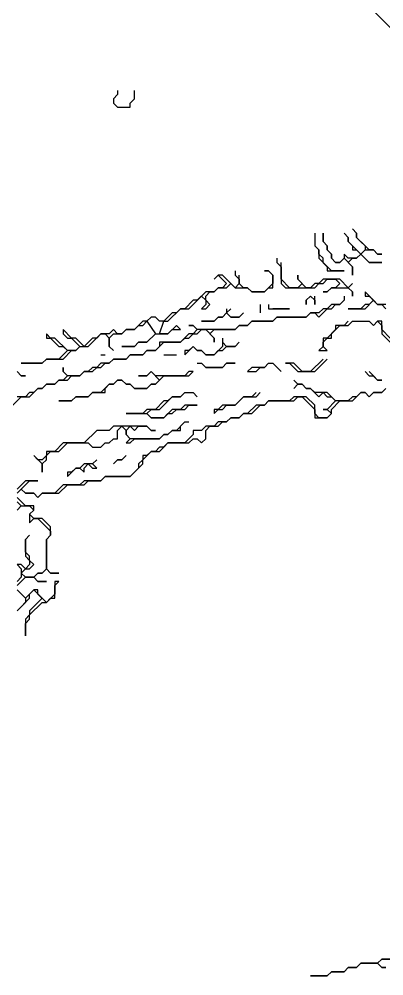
# Model space of a CAD drawing. Header units: metres. Extents: x 76363 to 76886, y 81203 to 81673.
# Drawn here: x 76664.4 to 76699.2, y 81386.2 to 81477.4 of the extents above; entities that cross this region are included whole.
import ezdxf

# ---------------------------------------------------------------- set-up
doc = ezdxf.new("R2010")
doc.units = ezdxf.units.M

msp = doc.modelspace()

# ---------------------------------------------------------------- linework, layer by layer
for points in [[(76698.2, 81478.2, 228.91), (76699.8, 81476.6, 229.17)], [(76673.8, 81470.6, 229.53), (76673.8, 81470.2, 229.59), (76673.4, 81469.8, 229.573), (76673.4, 81469.4, 229.55), (76673.8, 81469, 229.61), (76675, 81469, 229.645), (76675, 81469.4, 229.7), (76675.4, 81469.8, 229.56), (76675.4, 81470.6, 229.52)], [(76696.2, 81457.4, 230.09), (76696.6, 81457, 230.15), (76696.6, 81456.6, 230.13), (76697.4, 81455.8, 230.075), (76697.4, 81455.4, 230.07), (76697, 81455, 229.865), (76695.8, 81456.2, 229.89), (76695.8, 81456.6, 229.985), (76695.4, 81457, 229.953), (76695.8, 81456.6, 229.985), (76695.8, 81456.2, 229.89), (76696.2, 81455.8, 229.905), (76696.2, 81455.4, 229.85), (76696.6, 81455.4, 229.93), (76697, 81455, 229.865), (76696.6, 81454.6, 229.81), (76695.8, 81454.6, 229.89), (76695.4, 81455, 229.99), (76695.4, 81454.6, 229.895), (76695, 81454.2, 229.805), (76694.6, 81454.2, 229.8), (76694.2, 81454.6, 229.862), (76694.2, 81455, 229.88), (76693.8, 81455.4, 229.86), (76693.8, 81455.8, 229.87), (76693.4, 81456.2, 229.855), (76693.4, 81457, 229.85), (76693.4, 81456.2, 229.855), (76693.8, 81455.8, 229.87), (76693.8, 81455.4, 229.86), (76694.2, 81455, 229.88), (76694.2, 81454.6, 229.862), (76694.6, 81454.2, 229.8), (76695, 81454.2, 229.805), (76695.4, 81454.6, 229.895), (76696.2, 81453.8, 229.895), (76696.2, 81453, 229.71), (76696.2, 81453.8, 229.895), (76695.8, 81454.2, 229.88), (76696.2, 81454.6, 229.89), (76696.6, 81454.6, 229.81), (76697, 81455, 229.865), (76697.8, 81454.2, 229.767), (76699, 81454.2, 229.71), (76697.8, 81454.2, 229.767), (76697, 81455, 229.865), (76697.4, 81455.4, 230.07), (76698.2, 81455.4, 229.96), (76698.6, 81455, 229.9), (76699, 81455, 229.825), (76698.6, 81455, 229.9), (76698.2, 81455.4, 229.96), (76697.8, 81455.4, 230.04), (76696.6, 81456.6, 230.13), (76696.6, 81457, 230.15)], [(76692.6, 81457, 229.73), (76692.6, 81455.8, 229.65), (76693, 81455.4, 229.675), (76693, 81454.6, 229.6), (76693.8, 81453.8, 229.607), (76693.8, 81453.4, 229.54), (76695.4, 81453.4, 229.61), (76694.2, 81453.4, 229.615), (76693.4, 81454.2, 229.58), (76693.4, 81454.6, 229.67), (76693, 81455, 229.64), (76693, 81455.4, 229.675), (76692.6, 81455.8, 229.65)], [(76689, 81454.6, 229.69), (76689, 81454.2, 229.67), (76689.4, 81453.8, 229.65), (76689.4, 81452.2, 229.73), (76689.8, 81451.8, 229.79), (76692.6, 81451.8, 229.48), (76693, 81452.2, 229.493), (76693.4, 81452.2, 229.49), (76693.8, 81452.6, 229.43), (76694.6, 81452.6, 229.425), (76695, 81452.2, 229.48), (76694.6, 81451.8, 229.77), (76694.2, 81451.8, 229.678), (76693.8, 81451.4, 229.84), (76693.4, 81451.4, 229.835), (76693.8, 81451.4, 229.84), (76694.2, 81451.8, 229.678), (76695.8, 81451.8, 229.695), (76696.2, 81451.4, 229.52), (76696.2, 81451, 229.477), (76696.2, 81451.4, 229.52), (76695.8, 81451.8, 229.695), (76696.2, 81452.2, 229.7), (76695.8, 81451.8, 229.695), (76695, 81452.6, 229.42), (76693.4, 81452.6, 229.55), (76693, 81452.2, 229.493), (76692.6, 81452.2, 229.49), (76692.2, 81451.8, 229.51), (76691.8, 81451.8, 229.53), (76691, 81452.6, 229.6), (76691, 81453, 229.61), (76691, 81452.6, 229.6), (76691.4, 81452.2, 229.58), (76691, 81451.8, 229.71), (76690.2, 81451.8, 229.865), (76689.4, 81452.6, 229.675), (76689.4, 81454.2, 229.665)], [(76685, 81453.4, 229.34), (76685, 81453, 229.25), (76685.4, 81452.6, 229.38), (76685.4, 81452.2, 229.37), (76685, 81451.8, 229.155), (76683.8, 81453, 229.105), (76683.4, 81453, 229.135), (76683, 81452.6, 229), (76683.4, 81453, 229.135), (76684.2, 81452.2, 228.98), (76683.8, 81451.8, 228.97), (76683.4, 81451.8, 228.97), (76683, 81451.4, 228.95), (76682.2, 81451.4, 228.96), (76681.4, 81450.6, 228.965), (76681, 81450.6, 228.93), (76680.2, 81449.8, 228.895), (76679.8, 81449.8, 228.9), (76679.4, 81449.4, 228.805), (76679, 81449.4, 228.8), (76678.2, 81448.6, 228.8), (76677.8, 81448.6, 228.845), (76677.4, 81449, 228.715), (76677, 81449, 228.713), (76676.6, 81448.6, 228.74), (76676.2, 81448.6, 228.7), (76675.4, 81447.8, 228.67), (76674.6, 81447.8, 228.67), (76674.2, 81447.4, 228.73), (76673.8, 81447.4, 228.66), (76673.4, 81447.8, 228.555), (76673, 81447.4, 228.54), (76672.2, 81447.4, 228.62), (76671.8, 81447, 228.64), (76671.4, 81447, 228.65), (76670.6, 81446.2, 228.61), (76669.8, 81447, 228.65), (76669.4, 81447, 228.58), (76668.6, 81447.8, 228.617), (76668.6, 81447.4, 228.6), (76669, 81447, 228.58), (76669.4, 81447, 228.58), (76670.2, 81446.2, 228.655), (76669.8, 81445.8, 228.485), (76669, 81445.8, 228.37), (76667.8, 81447, 228.44), (76667.4, 81447, 228.35), (76667, 81447.4, 228.495), (76667, 81447, 228.435), (76667.4, 81447, 228.35), (76668.2, 81446.2, 228.32), (76668.6, 81446.2, 228.39), (76669, 81445.8, 228.37), (76668.2, 81445, 228.34), (76667, 81445, 228.35), (76666.6, 81444.6, 228.257), (76664.6, 81444.6, 228.18), (76666.6, 81444.6, 228.257), (76667, 81445, 228.35), (76668.6, 81445, 228.3), (76669.4, 81445.8, 228.37), (76669.8, 81445.8, 228.485), (76670.2, 81446.2, 228.655), (76671, 81446.2, 228.61), (76672.2, 81447.4, 228.62), (76672.6, 81447.4, 228.59), (76673, 81447, 228.635), (76673, 81446.2, 228.88), (76673.4, 81445.8, 229.16), (76673, 81446.2, 228.88), (76673, 81447, 228.635), (76673.4, 81447.4, 228.545), (76674.2, 81447.4, 228.73), (76674.6, 81447.8, 228.67), (76675.4, 81447.8, 228.67), (76675.8, 81448.2, 228.68), (76676.2, 81448.2, 228.685), (76676.6, 81448.6, 228.74), (76677.4, 81447.4, 229.18), (76676.6, 81446.6, 229.375), (76675.8, 81446.6, 229.185), (76675.4, 81446.2, 229.21), (76674.2, 81446.2, 229.193), (76675.4, 81446.2, 229.21), (76675.8, 81446.6, 229.185), (76676.6, 81446.6, 229.375), (76677.4, 81447.4, 229.18), (76678.6, 81447.4, 229.26), (76679, 81447.8, 229.23), (76679.8, 81447.8, 229.41), (76679.4, 81448.2, 229.177), (76678.6, 81447.4, 229.26), (76677.8, 81447.4, 229.277), (76678.2, 81448.6, 228.8), (76678.6, 81448.6, 228.805), (76679.8, 81449.8, 228.9), (76680.6, 81449.8, 228.89), (76681.8, 81451, 229.017), (76682.2, 81450.6, 229.15), (76682.2, 81450.2, 229.21), (76681.8, 81449.8, 229.155), (76682.2, 81449.8, 229.19), (76682.6, 81450.2, 229.245), (76682.2, 81450.6, 229.15), (76682.2, 81451, 228.975), (76682.6, 81451.4, 228.95), (76683, 81451.4, 228.95), (76683.4, 81451.8, 228.97), (76684.2, 81451.8, 228.97), (76684.6, 81452.2, 229.105), (76685, 81451.8, 229.155), (76686.2, 81451.8, 229.423), (76686.6, 81451.4, 229.39), (76687.8, 81451.4, 229.48), (76688.2, 81451.8, 229.41), (76688.6, 81451.8, 229.437), (76688.6, 81453, 229.46), (76688.2, 81453.4, 229.457), (76687.8, 81453.4, 229.445), (76688.2, 81453.4, 229.457), (76688.6, 81453, 229.46), (76688.6, 81452.2, 229.43), (76687.8, 81451.4, 229.48), (76686.6, 81451.4, 229.39), (76686.2, 81451.8, 229.423), (76685.8, 81451.8, 229.425), (76685.4, 81452.2, 229.37), (76685.4, 81453, 229.36)], [(76695.4, 81451, 229.92), (76695.4, 81450.6, 229.95), (76695, 81450.2, 230.028), (76694.2, 81450.2, 230.24), (76693.8, 81449.8, 230.295), (76693.4, 81449.8, 230.33), (76693, 81449.4, 230.4), (76692.2, 81449.4, 230.44), (76691.8, 81449, 230.465), (76689, 81449, 230.493), (76688.6, 81448.6, 230.417), (76686.6, 81448.6, 230.315), (76686.2, 81448.2, 230.295), (76685.4, 81448.2, 230.53), (76685, 81447.8, 230.4), (76681.4, 81447.8, 229.72), (76681, 81448.2, 229.51), (76680.6, 81448.2, 229.395), (76681, 81448.2, 229.51), (76681.4, 81447.8, 229.72), (76681, 81447.4, 229.78), (76680.6, 81447.4, 229.705), (76679.8, 81446.6, 229.558), (76677.8, 81446.6, 229.61), (76677.8, 81446.2, 229.557), (76677.4, 81445.8, 229.57), (76676.6, 81445.8, 229.575), (76676.2, 81445.4, 229.55), (76675, 81445.4, 229.56), (76674.6, 81445, 229.505), (76673.4, 81445, 229.39), (76673, 81444.6, 229.455), (76672.2, 81444.6, 229.3), (76671.8, 81444.2, 229.21), (76671.4, 81444.2, 229.21), (76671, 81443.8, 229.27), (76670.6, 81443.8, 229.27), (76670.2, 81443.4, 229.3), (76669, 81443.4, 228.927), (76668.6, 81443.8, 228.63), (76668.6, 81444.2, 228.53), (76668.6, 81443.8, 228.63), (76669, 81443.4, 228.927), (76668.6, 81443, 228.75), (76668.2, 81443, 228.72), (76667.8, 81442.6, 228.775), (76667, 81442.6, 228.85), (76666.6, 81442.2, 228.77), (76666.2, 81442.2, 228.685), (76665.8, 81441.8, 228.67), (76665.4, 81441.8, 228.86), (76665, 81441.4, 228.883), (76664.2, 81441.4, 228.88)], [(76692.2, 81451, 229.75), (76691.8, 81450.6, 229.81), (76691.8, 81450.2, 230.093), (76691.8, 81450.6, 229.81), (76692.2, 81451, 229.75), (76692.6, 81450.6, 229.96), (76692.6, 81450.2, 230.1), (76692.6, 81451, 229.797)], [(76699.4, 81450.2, 229.69), (76698.6, 81450.2, 229.537), (76697.4, 81451.4, 229.635), (76697.4, 81451, 229.58), (76697.8, 81451, 229.57), (76698.2, 81450.6, 229.56), (76697.8, 81450.2, 229.383), (76697.4, 81450.2, 229.265), (76697, 81449.8, 229.15), (76695.8, 81449.8, 229.53), (76697.4, 81449.8, 229.1), (76698.2, 81450.6, 229.56), (76698.6, 81450.2, 229.537), (76699, 81450.2, 229.61), (76699.4, 81449.8, 229.6)], [(76663.8, 81440.6, 228.735), (76664.6, 81441.4, 228.96), (76665.4, 81441.4, 228.91), (76666.2, 81442.2, 228.685), (76666.6, 81442.2, 228.77), (76667, 81442.6, 228.85), (76667.8, 81442.6, 228.775), (76668.2, 81443, 228.72), (76669, 81443, 228.86), (76669.4, 81443.4, 229.15), (76670.2, 81443.4, 229.3), (76670.6, 81443.8, 229.27), (76671.4, 81443.8, 229.195), (76671.8, 81444.2, 229.21), (76672.2, 81444.2, 229.28), (76672.6, 81444.6, 229.415), (76673, 81444.6, 229.455), (76673.4, 81445, 229.39), (76674.6, 81445, 229.505), (76675, 81445.4, 229.56), (76676.2, 81445.4, 229.55), (76676.6, 81445.8, 229.575), (76677.4, 81445.8, 229.57), (76678.2, 81446.6, 229.565), (76679.8, 81446.6, 229.558), (76680.2, 81447, 229.69), (76680.6, 81447, 229.61), (76681, 81447.4, 229.78), (76681.4, 81447.4, 229.795), (76681.8, 81447.8, 229.91), (76682.2, 81447.8, 229.94), (76683, 81447, 229.76), (76683, 81446.6, 229.585), (76683, 81447, 229.76), (76682.6, 81447.4, 229.89), (76683, 81447.8, 230.115), (76685, 81447.8, 230.4), (76685.4, 81448.2, 230.53), (76686.2, 81448.2, 230.295), (76686.6, 81448.6, 230.315), (76688.6, 81448.6, 230.417), (76689, 81449, 230.493), (76691.8, 81449, 230.465), (76692.2, 81449.4, 230.44), (76692.6, 81449.4, 230.44), (76693, 81449, 230.39), (76693.8, 81449.8, 230.295), (76694.2, 81449.8, 230.22), (76694.6, 81450.2, 230.16), (76695, 81450.2, 230.028), (76695.4, 81450.6, 229.95)], [(76687.4, 81450.2, 229.73), (76687.4, 81449.4, 230.11)], [(76688.2, 81450.2, 229.95), (76688.2, 81449.8, 230.09), (76690.2, 81449.8, 230.543), (76688.6, 81449.8, 230.09)], [(76684.2, 81449.8, 229.84), (76684.2, 81449.4, 230.08), (76683.8, 81449, 230), (76683.4, 81449, 229.843), (76683, 81448.6, 229.83), (76681.8, 81448.6, 229.53), (76683, 81448.6, 229.83), (76683.4, 81449, 229.843), (76683.8, 81449, 230), (76684.2, 81449.4, 230.08), (76684.6, 81449, 230.15), (76685.4, 81449, 230.29), (76685.8, 81449.4, 230.09), (76685.4, 81449, 230.29), (76684.6, 81449, 230.15), (76684.2, 81449.4, 230.08), (76684.6, 81449.8, 229.81)], [(76695.8, 81448.6, 228.436), (76695.4, 81448.2, 228.155), (76694.6, 81448.2, 228.56), (76694.6, 81447.8, 228.14), (76693.8, 81447, 227.621), (76693.4, 81447, 227.882), (76693.4, 81446.2, 226.62), (76693, 81445.8, 226.54), (76693.8, 81445.8, 226.07), (76693.4, 81446.2, 226.62), (76693.4, 81446.6, 227.097), (76693.8, 81447, 227.621), (76694.2, 81447, 227.42), (76694.2, 81447.4, 227.972), (76695, 81448.2, 228.426), (76695.8, 81448.2, 227.875), (76696.2, 81448.6, 228.228), (76697.8, 81448.6, 227.734), (76698.2, 81448.2, 227.123), (76698.6, 81448.6, 227.73), (76699, 81448.2, 227.3), (76699, 81447.4, 226.532), (76699.8, 81446.6, 225.898)], [(76699.8, 81447, 226.317), (76699, 81447.8, 226.964), (76699, 81448.6, 227.933), (76698.6, 81448.6, 227.73), (76698.2, 81448.2, 227.123), (76697.8, 81448.6, 227.734)], [(76683.8, 81447, 229.697), (76683.8, 81446.2, 229.335), (76683, 81445.4, 228.822), (76682.2, 81445.4, 228.655), (76681.8, 81445.8, 228.768), (76681.4, 81445.8, 228.79), (76681, 81446.2, 229.082), (76680.6, 81445.8, 228.87), (76680.2, 81445.8, 229.025), (76680.2, 81445.4, 228.638), (76681, 81446.2, 229.082), (76681.4, 81445.8, 228.79), (76681.8, 81445.8, 228.768), (76682.2, 81445.4, 228.655), (76683, 81445.4, 228.822), (76683.4, 81445.8, 229.28), (76683.8, 81445.8, 229.083), (76684.2, 81446.2, 228.99), (76685, 81446.2, 228.773), (76685.4, 81446.6, 229.193), (76685, 81446.2, 228.773), (76684.2, 81446.2, 228.99), (76683.8, 81446.6, 229.51)], [(76672.2, 81445.4, 228.96), (76672.6, 81445.4, 229.145)], [(76678.2, 81445.4, 229.05), (76679.4, 81445.4, 228.838)], [(76681.4, 81444.6, 226.795), (76681.8, 81444.6, 227.126), (76682.2, 81444.2, 226.05), (76683.8, 81444.2, 225.415), (76684.2, 81444.6, 226.223), (76685, 81444.6, 226.1), (76684.2, 81444.6, 226.223), (76683.8, 81444.2, 225.415), (76682.2, 81444.2, 226.05), (76681.8, 81444.6, 227.126)], [(76688.2, 81444.6, 224.64), (76687.8, 81444.2, 224.349), (76686.6, 81444.2, 225.1), (76686.2, 81443.8, 224.789), (76687, 81443.8, 224.257), (76687.4, 81444.2, 224.58), (76687.8, 81444.2, 224.349), (76688.2, 81444.6, 224.64), (76688.6, 81444.6, 224.42), (76689.4, 81443.8, 223.417), (76688.6, 81444.6, 224.42)], [(76693.4, 81445, 225.035), (76692.2, 81443.8, 223.327), (76691.4, 81443.8, 223.558), (76690.6, 81444.6, 224.26), (76689.8, 81444.6, 224.305), (76690.2, 81444.6, 224.11), (76691, 81443.8, 223.533), (76692.6, 81443.8, 223.377), (76693.8, 81445, 224.842)], [(76664.2, 81443.8, 228.22), (76664.6, 81443.4, 228.29), (76665, 81443.4, 228.4), (76664.6, 81443.4, 228.29), (76664.2, 81443.8, 228.22)], [(76677, 81443.8, 226.547), (76676.6, 81443.4, 226.041), (76675.8, 81443.4, 226.672), (76676.6, 81443.4, 226.041), (76677, 81443.8, 226.547), (76677.8, 81443, 224.578), (76677.4, 81442.6, 224.513), (76677, 81442.6, 224.776), (76676.6, 81442.2, 224.483), (76675.4, 81442.2, 224.9), (76675, 81442.6, 225.557), (76674.6, 81442.6, 225.61), (76674.2, 81443, 226.25), (76673.8, 81443, 226.663), (76673.4, 81442.6, 226.164), (76673, 81442.6, 226.405), (76672.2, 81441.8, 226.032), (76671.4, 81441.8, 226.423), (76671, 81441.4, 225.798), (76669.8, 81441.4, 226.643), (76669.4, 81441, 225.937), (76668.2, 81441, 226.786), (76669.4, 81441, 225.937), (76669.8, 81441.4, 226.643), (76671, 81441.4, 225.798), (76671.4, 81441.8, 226.423), (76672.6, 81441.8, 225.73), (76672.6, 81442.2, 226.19), (76673, 81442.6, 226.405), (76673.4, 81442.6, 226.164), (76673.8, 81443, 226.663), (76674.2, 81443, 226.25), (76674.6, 81442.6, 225.61), (76675, 81442.6, 225.557), (76675.4, 81442.2, 224.9), (76676.6, 81442.2, 224.483), (76677, 81442.6, 224.776), (76677.4, 81442.6, 224.513), (76678.2, 81443.4, 225.16), (76680.6, 81443.4, 225.335), (76681, 81443.8, 225.665), (76680.6, 81443.8, 225.907), (76680.2, 81443.4, 225.443), (76677.4, 81443.4, 225.438)], [(76697.4, 81443.8, 223.34), (76697.8, 81443.4, 222.91), (76698.2, 81443.4, 223.003), (76698.6, 81443, 222.69), (76699, 81443, 222.657), (76698.6, 81443, 222.69), (76697.8, 81443.8, 223.38)], [(76699.4, 81442.2, 221.98), (76699, 81441.8, 221.79), (76698.2, 81441.8, 221.89), (76697.8, 81441.4, 221.65), (76697.4, 81441.8, 221.74), (76697, 81441.8, 221.74), (76696.6, 81441.4, 221.575), (76696.2, 81441.4, 221.597), (76695.8, 81441, 221.52), (76694.6, 81441, 221.457), (76693.8, 81441.8, 222.06), (76692.6, 81441.8, 221.777), (76692.2, 81442.2, 221.885), (76691.8, 81442.2, 221.777), (76691.4, 81442.6, 222.127), (76691, 81442.6, 222.036), (76690.6, 81443, 222.607), (76691, 81442.6, 222.036), (76690.6, 81442.2, 221.883), (76691, 81442.6, 222.036), (76691.4, 81442.6, 222.127), (76691.8, 81442.2, 221.777), (76692.2, 81442.2, 221.885), (76693, 81441.4, 221.66), (76693.4, 81441.8, 222.033), (76693.8, 81441.4, 221.85), (76694.2, 81441.4, 221.81), (76694.6, 81441, 221.457), (76693.8, 81440.2, 221.415), (76693.4, 81440.2, 221.495), (76693.8, 81440.2, 221.415), (76694.2, 81439.8, 221.205), (76693.8, 81439.4, 221.225), (76693, 81439.4, 221.145), (76692.6, 81439.8, 221.17), (76692.6, 81440.6, 221.32), (76691.8, 81441.4, 221.44), (76690.6, 81441.4, 221.44), (76690.2, 81441, 221.39), (76688.2, 81441, 221.35), (76687.8, 81440.6, 221.287), (76687, 81440.6, 221.42), (76686.2, 81439.8, 221.13), (76685.8, 81439.8, 221.195), (76685.4, 81439.4, 220.98), (76684.6, 81439.4, 221.07), (76684.2, 81439, 220.915), (76683.4, 81439, 221.13), (76683, 81438.6, 220.955), (76682.2, 81438.6, 221.23), (76681.8, 81438.2, 221.29), (76681, 81438.2, 221.43), (76681, 81437.8, 221.287), (76680.2, 81437, 221.09), (76678.6, 81437, 221.257), (76678.2, 81436.6, 221), (76677.8, 81436.6, 221.057), (76677.4, 81436.2, 220.95), (76677, 81436.2, 221.11), (76676.6, 81435.8, 220.975), (76676.2, 81435.8, 221.125), (76676.2, 81435.4, 220.92), (76675.8, 81435, 220.947), (76675.8, 81434.6, 220.88), (76675, 81433.8, 220.953), (76672.6, 81433.8, 221.037), (76672.2, 81433.4, 220.92), (76670.6, 81433.4, 221), (76670.2, 81433, 220.91), (76668.6, 81433, 221.22), (76667.8, 81432.2, 221.01), (76666.6, 81432.2, 221.19), (76666.2, 81431.8, 221.053), (76665.8, 81432.2, 221.35), (76665, 81432.2, 221.315), (76664.6, 81432.6, 221.53), (76665.4, 81433.4, 221.808), (76666.2, 81433.4, 221.78), (76665, 81433.4, 221.947), (76664.2, 81432.6, 221.553)], [(76664.2, 81432.2, 221.35), (76664.6, 81432.6, 221.53), (76665, 81432.2, 221.315), (76665.8, 81432.2, 221.35), (76666.2, 81431.8, 221.053), (76666.6, 81432.2, 221.19), (76668.2, 81432.2, 220.995), (76669, 81433, 221.22), (76670.6, 81433, 220.87), (76671, 81433.4, 221), (76672.2, 81433.4, 220.92), (76672.6, 81433.8, 221.037), (76675, 81433.8, 220.953), (76676.2, 81435, 220.895), (76676.2, 81435.4, 220.92), (76677, 81436.2, 221.11), (76677.8, 81436.2, 220.91), (76678.6, 81437, 221.257), (76680.6, 81437, 220.97), (76681, 81437.4, 221.14), (76681.4, 81437.4, 221.14), (76681.8, 81437, 220.93), (76682.2, 81437.4, 220.87), (76682.2, 81438.2, 221.02), (76682.6, 81438.6, 221.143), (76683.4, 81438.6, 220.96), (76683.8, 81439, 220.97), (76684.2, 81439, 220.915), (76684.6, 81439.4, 221.07), (76685.4, 81439.4, 220.98), (76685.8, 81439.8, 221.195), (76686.6, 81439.8, 221.08), (76687.4, 81440.6, 221.29), (76687.8, 81440.6, 221.287), (76688.2, 81441, 221.35), (76690.6, 81441, 221.27), (76691, 81441.4, 221.4), (76691.4, 81441.4, 221.36), (76692.6, 81440.2, 221.22), (76692.6, 81439.4, 221.075), (76693.8, 81439.4, 221.225), (76694.2, 81439.8, 221.205), (76694.2, 81440.2, 221.34), (76695, 81441, 221.52), (76696.2, 81441, 221.4), (76697, 81441.8, 221.74), (76697.4, 81441.8, 221.74), (76697.8, 81441.4, 221.65), (76698.2, 81441.8, 221.89), (76699, 81441.8, 221.79), (76699.4, 81442.2, 221.98)], [(76680.2, 81441.8, 223.418), (76679.8, 81441.4, 222.91), (76679, 81441.4, 223.01), (76678.6, 81441, 222.63), (76678.2, 81441, 222.793), (76677.4, 81440.2, 222.545), (76676.6, 81440.2, 222.873), (76676.2, 81439.8, 222.927), (76674.6, 81439.8, 223.455), (76676.6, 81439.8, 222.642), (76677, 81439.4, 222.39), (76678.2, 81439.4, 222.235), (76678.6, 81439.8, 222.33), (76679, 81439.8, 222.44), (76679.4, 81440.2, 222.57), (76680.2, 81440.2, 222.685), (76680.6, 81440.6, 222.825), (76681.4, 81440.6, 222.705), (76680.2, 81440.6, 222.82), (76679.8, 81440.2, 222.695), (76679, 81440.2, 222.447), (76678.2, 81439.4, 222.235), (76677, 81439.4, 222.39), (76676.6, 81439.8, 222.642), (76677, 81440.2, 222.713), (76677.8, 81440.2, 222.35), (76679, 81441.4, 223.01), (76679.8, 81441.4, 222.91), (76680.2, 81441.8, 223.418), (76681, 81441.8, 223.405), (76681.4, 81441.4, 223.057), (76681, 81441.8, 223.405)], [(76687, 81441.8, 222.133), (76686.6, 81441.4, 222.047), (76685.8, 81441.4, 222.22), (76685, 81440.6, 221.594), (76683.8, 81440.6, 221.755), (76683.4, 81440.2, 221.59), (76683, 81440.2, 221.743), (76683, 81439.8, 221.545), (76683.4, 81440.2, 221.59), (76683.8, 81440.2, 221.45), (76684.2, 81440.6, 221.63), (76685, 81440.6, 221.594), (76685.8, 81441.4, 222.22), (76687, 81441.4, 221.822), (76687.4, 81441.8, 222.157)], [(76680.2, 81439, 222.1), (76679.4, 81438.2, 221.8), (76679, 81438.2, 221.8), (76678.6, 81437.8, 221.62), (76678.2, 81437.8, 221.545), (76677.8, 81437.4, 221.54), (76675, 81437.4, 222.08), (76674.6, 81437.8, 222.17), (76674.6, 81438.2, 222.27), (76675, 81438.6, 222.44), (76675.4, 81438.2, 222.19), (76675.8, 81438.6, 222.245), (76676.6, 81438.6, 222.17), (76677, 81438.2, 221.88), (76677.4, 81438.2, 221.857), (76677, 81438.2, 221.88), (76676.6, 81438.6, 222.17), (76673.4, 81438.6, 223.1), (76673, 81438.2, 222.81), (76671.8, 81438.2, 222.895), (76670.6, 81437, 222.5), (76668.6, 81437, 222.89), (76667.8, 81436.2, 222.705), (76667, 81436.2, 223.068), (76667, 81435.8, 222.758), (76666.6, 81435.4, 222.712), (76666.2, 81435.4, 222.926), (76665.8, 81435.8, 223.473), (76666.6, 81435, 222.5), (76666.6, 81434.2, 222.28), (76666.6, 81435, 222.5), (76667, 81435.4, 222.53), (76667, 81435.8, 222.758), (76667.4, 81436.2, 222.847), (76668.2, 81436.2, 222.54), (76669, 81437, 222.775), (76671, 81437, 222.253), (76671.4, 81436.6, 222.13), (76672.2, 81436.6, 222.32), (76672.6, 81437, 222.46), (76673, 81437, 222.53), (76673.4, 81437.4, 222.54), (76673.8, 81437.4, 222.493), (76673.8, 81438.2, 222.66), (76674.2, 81438.6, 222.715), (76674.6, 81438.2, 222.27), (76674.6, 81437.8, 222.17), (76675, 81437.4, 222.08), (76674.6, 81437, 222.145), (76675, 81437, 222.025), (76675.4, 81437.4, 222.01), (76677.8, 81437.4, 221.54), (76678.2, 81437.8, 221.545), (76678.6, 81437.8, 221.62), (76679, 81438.2, 221.8), (76679.8, 81438.2, 221.767), (76679.8, 81438.6, 221.885), (76680.2, 81439, 222.1), (76680.6, 81439, 222.06)], [(76671.8, 81435.4, 221.728), (76671.4, 81435, 221.415), (76670.6, 81435, 221.535), (76670.2, 81434.6, 221.4), (76669.8, 81434.6, 221.59), (76669.4, 81434.2, 221.5), (76669, 81434.2, 221.57), (76669, 81433.8, 221.41), (76669.8, 81434.6, 221.59), (76670.2, 81434.6, 221.4), (76670.6, 81434.2, 221.19), (76670.6, 81434.6, 221.28), (76671, 81435, 221.46), (76671.4, 81434.6, 221.29), (76671.8, 81434.6, 221.4), (76671.4, 81435, 221.415)], [(76674.6, 81435.8, 221.63), (76674.2, 81435.4, 221.61), (76673.8, 81435.4, 221.77), (76673.4, 81435, 221.618), (76673.8, 81435.4, 221.77), (76674.2, 81435.4, 221.61)], [(76664.2, 81423.4, 221.74), (76665, 81424.2, 221.88), (76665.8, 81424.2, 221.42), (76666.2, 81423.8, 221.245), (76667, 81423.8, 220.98), (76666.2, 81423.8, 221.245), (76665.8, 81424.2, 221.42), (76666.2, 81424.6, 221.343), (76666.6, 81424.6, 221.065), (76667, 81425, 220.95), (76667.4, 81424.6, 220.78), (76668.2, 81424.6, 220.74), (76667.4, 81424.6, 220.78), (76667, 81425, 220.95), (76667, 81427.8, 220.845), (76667.4, 81428.2, 220.785), (76667.4, 81429, 220.82), (76666.6, 81429.8, 220.987), (76665.8, 81429.8, 221.16), (76665.4, 81430.2, 221.3), (76665.8, 81430.6, 221.055), (76665.8, 81431, 221.03), (76665, 81431, 221.15), (76664.2, 81431.8, 221.26)], [(76664.2, 81431.4, 221.25), (76664.6, 81431, 221.173), (76664.2, 81430.6, 221.433)], [(76664.2, 81430.6, 221.433), (76664.6, 81431, 221.173), (76665.4, 81431, 221.07), (76665.8, 81430.6, 221.055), (76665.4, 81430.2, 221.3), (76665.4, 81429.4, 221.23), (76665.8, 81429.8, 221.16), (76666.2, 81429.8, 221.09), (76667.4, 81428.6, 220.81), (76667.4, 81428.2, 220.785), (76667, 81427.8, 220.845), (76667, 81425, 220.95), (76666.6, 81424.6, 221.065), (76666.2, 81424.6, 221.343), (76665.8, 81424.2, 221.42), (76665, 81424.2, 221.88), (76664.6, 81424.6, 222.01), (76665, 81425, 221.87), (76665.4, 81425, 221.75), (76665.8, 81425.4, 221.533), (76665.4, 81425.8, 221.6), (76665.4, 81426.2, 221.66), (76665, 81426.6, 221.9), (76665, 81427.8, 221.77), (76665.4, 81428.2, 221.635), (76665, 81427.8, 221.77), (76665, 81426.2, 221.89), (76665.4, 81425.8, 221.6), (76665.4, 81425.4, 221.67), (76665, 81425, 221.87), (76664.6, 81425.4, 221.797), (76664.2, 81425.4, 221.895), (76664.6, 81425, 221.88), (76664.6, 81424.2, 221.91), (76664.2, 81423.8, 221.953)], [(76664.2, 81421, 221.78), (76665.4, 81422.2, 221.48), (76665.4, 81422.6, 221.61), (76665.8, 81423, 221.48), (76666.6, 81422.2, 221.17), (76665.4, 81421, 221.29), (76665.4, 81420.6, 221.22), (76665, 81420.2, 221.31), (76665, 81418.6, 220.98), (76665, 81419.8, 221.11), (76665.4, 81420.2, 221.21), (76665.4, 81420.6, 221.22), (76666.6, 81421.8, 220.96), (76667, 81421.8, 220.925), (76667.4, 81422.2, 220.94), (76667.8, 81422.2, 220.9), (76667.8, 81423.4, 220.99), (76668.2, 81423.8, 220.815), (76667.8, 81423.8, 220.89), (76667.8, 81422.6, 220.92), (76667, 81421.8, 220.925), (76666.2, 81422.6, 221.31), (76666.2, 81423, 221.475), (76665.8, 81423, 221.48), (76665, 81422.2, 221.6), (76664.2, 81423, 221.715)], [(76664.2, 81423, 221.715), (76665, 81422.2, 221.6), (76665, 81421.8, 221.58), (76664.2, 81421, 221.78)], [(76699.8, 81387.8, 221.18), (76699, 81387.8, 221.265), (76698.6, 81387.4, 221.25), (76697, 81387.4, 221.25), (76696.6, 81387, 221.32), (76695.8, 81387, 221.28), (76695.4, 81386.6, 221.3), (76694.2, 81386.6, 221.27), (76693.8, 81386.2, 221.29), (76692.2, 81386.2, 221.295), (76693.8, 81386.2, 221.29), (76694.2, 81386.6, 221.27), (76695.4, 81386.6, 221.3), (76695.8, 81387, 221.28), (76696.6, 81387, 221.32), (76697, 81387.4, 221.25), (76698.6, 81387.4, 221.25), (76699, 81387, 221.31), (76699.4, 81387, 221.31), (76699, 81387, 221.31), (76698.6, 81387.4, 221.25), (76699, 81387.8, 221.265), (76699.8, 81387.8, 221.18)]]:
    msp.add_polyline3d(points)

doc.saveas('drawing.dxf')
